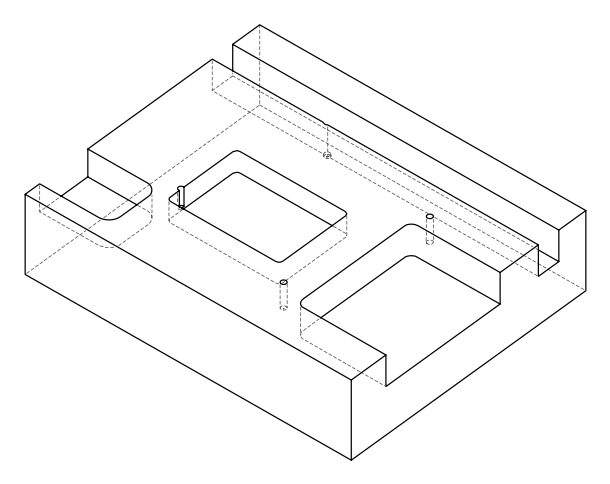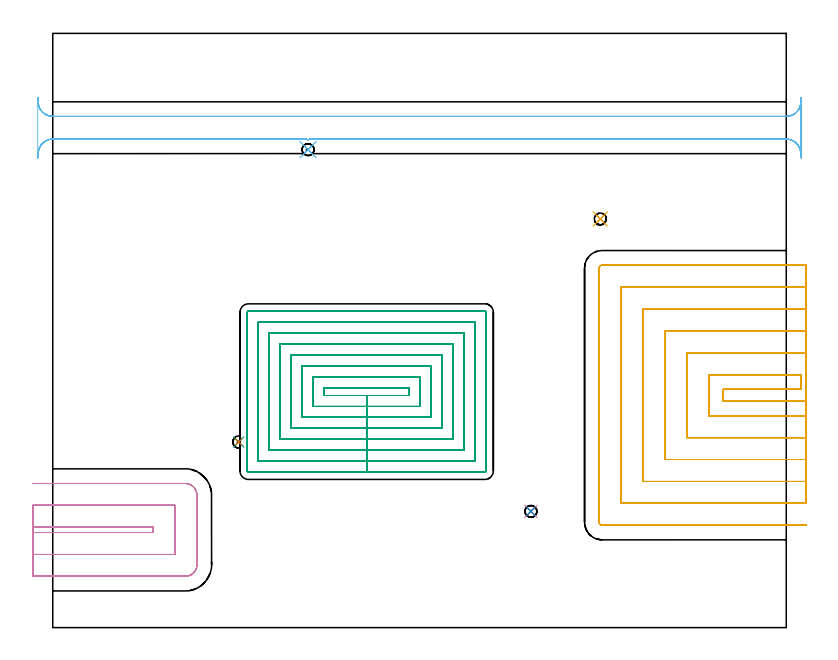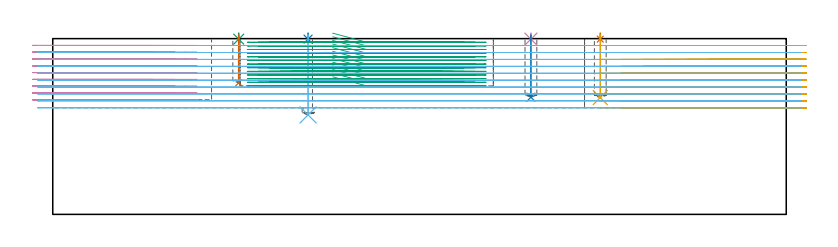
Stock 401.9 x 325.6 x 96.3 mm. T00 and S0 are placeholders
(PLAN: 12 operations, 3 tool changes, 139.1 min)
(1 SPOT_DRILL | STEP1POCKET | NXT0321_9005460120000 | 0.03 min | 1 mm3)
(2 SPOT_DRILL_1 | STEP1POCKET_1 | NXT0321_9005460120000 | 0.03 min | 1 mm3)
(3 SPOT_DRILL_2 | STEP1POCKET_2 | NXT0321_9005460120000 | 0.03 min | 14 mm3)
(4 SPOT_DRILL_3 | STEP1POCKET_3 | NXT0321_9005460120000 | 0.03 min | 47 mm3)
(5 DRILL_BLIND_HOLE_INTO_CENTER | STEP1POCKET | NXT0301_036 | 0.14 min | 972 mm3)
(6 DRILL_BLIND_HOLE_INTO_CENTER_1 | STEP1POCKET_1 | NXT0301_036 | 0.18 min | 1347 mm3)
(7 DRILL_BLIND_HOLE_INTO_CENTER_2 | STEP1POCKET_2 | NXT0301_036 | 0.11 min | 767 mm3)
(8 DRILL_BLIND_HOLE_INTO_CENTER_3 | STEP1POCKET_3 | NXT0301_036 | 0.14 min | 1029 mm3)
(9 MILL_RECTANGULAR_POCKET | POCKET_RECTANGULAR_STRAIGHT | NXT0201_009 | Follow Part, ap 2, ae 75% | 58.31 min | 345109 mm3)
(10 MILL_SLOT | SLOT_PARTIAL_RECTANGULAR | NXT0201_012 | Follow Part, ap 4, ae 75% | 12.07 min | 192008 mm3)
(11 MILL_SLOT_1 | SLOT_PARTIAL_RECTANGULAR_1 | NXT0201_012 | Follow Part, ap 4, ae 75% | 49.19 min | 662357 mm3)
(12 MILL_RECTANGULAR_SLOT | SLOT_RECTANGULAR | NXT0201_012 | Follow Part, ap 4, ae 75% | 18.9 min | 431473 mm3)
(TOOL NXT0321_9005460120000 | NC Spot Drill, 142deg, 12mm, Carbide, Uncoated | D12 PA142 FL30 Z2)
(TOOL NXT0301_036 | Carbide Drill 6.5mm [860.1-0650-033A1-MM 2214] | D6.5 PA140 FL53 Z2)
(TOOL NXT0201_009 | ENDMILL 8mm [2P460-0800-NA 1630] | D8 FL26 Z6)
(TOOL NXT0201_012 | ENDMILL 16mm [2P460-1600-NA 1630] | D16 FL38 Z6)
(OP 1 SPOT_DRILL)
G17 G21 G94 G90
T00 M6
G54
G17 G0 G90 X300. Y223.9 S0 M3
G43 Z106.3 H0
G94 G81 G98 Z96.02 F250. R99.3
G80
M5
M2
(OP 2 SPOT_DRILL_1)
G17 G21 G94 G90
T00 M6
G54
G17 G0 G90 X139.9 Y261.9 S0 M3
G43 Z106.3 H0
G94 G81 G98 Z96.02 F250. R99.3
G80
M5
M2
(OP 3 SPOT_DRILL_2)
G17 G21 G94 G90
T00 M6
G54
G17 G0 G90 X101.9 Y101.7 S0 M3
G43 Z106.3 H0
G94 G81 G98 Z96.02 F250. R99.3
G80
M5
M2
(OP 4 SPOT_DRILL_3)
G17 G21 G94 G90
T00 M6
G54
G17 G0 G90 X262. Y63.7 S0 M3
G43 Z106.3 H0
G94 G81 G98 Z96.02 F250. R99.3
G80
M5
M2
(OP 5 DRILL_BLIND_HOLE_INTO_CENTER)
G17 G21 G94 G90
T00 M6
G54
G17 G0 G90 X300. Y223.9 S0 M3
G43 Z106.3 H1
G94 G81 G98 Z64. F250. R98.3
G80
M5
M2
(OP 6 DRILL_BLIND_HOLE_INTO_CENTER_1)
G17 G21 G94 G90
T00 M6
G54
G17 G0 G90 X139.9 Y261.9 S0 M3
G43 Z106.3 H1
G94 G81 G98 Z54.5 F250. R98.3
G80
M5
M2
(OP 7 DRILL_BLIND_HOLE_INTO_CENTER_2)
G17 G21 G94 G90
T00 M6
G54
G17 G0 G90 X101.9 Y101.7 S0 M3
G43 Z106.3 H1
G94 G81 G98 Z72.1 F250. R98.3
G80
M5
M2
(OP 8 DRILL_BLIND_HOLE_INTO_CENTER_3)
G17 G21 G94 G90
T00 M6
G54
G17 G0 G90 X262. Y63.7 S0 M3
G43 Z106.3 H1
G94 G81 G98 Z64.2 F250. R98.3
G80
M5
M2
(OP 9 MILL_RECTANGULAR_POCKET)
G17 G21 G94 G90
T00 M6
G54
G17 G0 G90 X153.368 Y127.2 S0 M3
G43 Z106.3 H1
Z99.3
G94 G1 X172. Z94.308 F250.
X195.4 F500.
Y131.4
X148.6
Y127.2
X172.
Y121.2
X201.4
Y137.4
X142.6
Y121.2
X172.
Y115.2
X207.4
Y143.4
X136.6
Y115.2
X172.
Y109.2
X213.4
Y149.4
X130.6
Y109.2
X172.
Y103.2
X219.4
Y155.4
X124.6
Y103.2
X172.
Y97.2
X225.4
Y161.4
X118.6
Y97.2
X172.
Y91.2
X231.4
Y167.4
X112.6
Y91.2
X172.
Y85.2
X236.8
G3 X237.4 Y85.8 R0.6
G1 Y172.8
G3 X236.8 Y173.4 R0.6
G1 X107.2
G3 X106.6 Y172.8 R0.6
G1 Y85.8
G3 X107.2 Y85.2 R0.6
G1 X172.
X173.
G0 X153.368 Y127.2 Z97.308
G1 X172. Z92.315 F250.
X195.4 F500.
Y131.4
X148.6
Y127.2
X172.
Y121.2
X201.4
Y137.4
X142.6
Y121.2
X172.
Y115.2
X207.4
Y143.4
X136.6
Y115.2
X172.
Y109.2
X213.4
Y149.4
X130.6
Y109.2
X172.
Y103.2
X219.4
Y155.4
X124.6
Y103.2
X172.
Y97.2
X225.4
Y161.4
X118.6
Y97.2
X172.
Y91.2
X231.4
Y167.4
X112.6
Y91.2
X172.
Y85.2
X236.8
G3 X237.4 Y85.8 R0.6
G1 Y172.8
G3 X236.8 Y173.4 R0.6
G1 X107.2
G3 X106.6 Y172.8 R0.6
G1 Y85.8
G3 X107.2 Y85.2 R0.6
G1 X172.
X173.
G0 X153.368 Y127.2 Z95.315
G1 X172. Z90.323 F250.
X195.4 F500.
Y131.4
X148.6
Y127.2
X172.
Y121.2
X201.4
Y137.4
X142.6
Y121.2
X172.
Y115.2
X207.4
Y143.4
X136.6
Y115.2
X172.
Y109.2
X213.4
Y149.4
X130.6
Y109.2
X172.
Y103.2
X219.4
Y155.4
X124.6
Y103.2
X172.
Y97.2
X225.4
Y161.4
X118.6
Y97.2
X172.
Y91.2
X231.4
Y167.4
X112.6
Y91.2
X172.
Y85.2
X236.8
G3 X237.4 Y85.8 R0.6
G1 Y172.8
G3 X236.8 Y173.4 R0.6
G1 X107.2
G3 X106.6 Y172.8 R0.6
G1 Y85.8
G3 X107.2 Y85.2 R0.6
G1 X172.
X173.
G0 X153.368 Y127.2 Z93.323
G1 X172. Z88.331 F250.
X195.4 F500.
Y131.4
X148.6
Y127.2
X172.
Y121.2
X201.4
Y137.4
X142.6
Y121.2
X172.
Y115.2
X207.4
Y143.4
X136.6
Y115.2
X172.
Y109.2
X213.4
Y149.4
X130.6
Y109.2
X172.
Y103.2
X219.4
Y155.4
X124.6
Y103.2
X172.
Y97.2
X225.4
Y161.4
X118.6
Y97.2
X172.
Y91.2
X231.4
Y167.4
X112.6
Y91.2
X172.
Y85.2
X236.8
G3 X237.4 Y85.8 R0.6
G1 Y172.8
G3 X236.8 Y173.4 R0.6
G1 X107.2
G3 X106.6 Y172.8 R0.6
G1 Y85.8
G3 X107.2 Y85.2 R0.6
G1 X172.
X173.
G0 X153.368 Y127.2 Z91.331
G1 X172. Z86.338 F250.
X195.4 F500.
Y131.4
X148.6
Y127.2
X172.
Y121.2
X201.4
Y137.4
X142.6
Y121.2
X172.
Y115.2
X207.4
Y143.4
X136.6
Y115.2
X172.
Y109.2
X213.4
Y149.4
X130.6
Y109.2
X172.
Y103.2
X219.4
Y155.4
X124.6
Y103.2
X172.
Y97.2
X225.4
Y161.4
X118.6
Y97.2
X172.
Y91.2
X231.4
Y167.4
X112.6
Y91.2
X172.
Y85.2
X236.8
G3 X237.4 Y85.8 R0.6
G1 Y172.8
G3 X236.8 Y173.4 R0.6
G1 X107.2
G3 X106.6 Y172.8 R0.6
G1 Y85.8
G3 X107.2 Y85.2 R0.6
G1 X172.
X173.
G0 X153.368 Y127.2 Z89.338
G1 X172. Z84.346 F250.
X195.4 F500.
Y131.4
X148.6
Y127.2
X172.
Y121.2
X201.4
Y137.4
X142.6
Y121.2
X172.
Y115.2
X207.4
Y143.4
X136.6
Y115.2
X172.
Y109.2
X213.4
Y149.4
X130.6
Y109.2
X172.
Y103.2
X219.4
Y155.4
X124.6
Y103.2
X172.
Y97.2
X225.4
Y161.4
X118.6
Y97.2
X172.
Y91.2
X231.4
Y167.4
X112.6
Y91.2
X172.
Y85.2
X236.8
G3 X237.4 Y85.8 R0.6
G1 Y172.8
G3 X236.8 Y173.4 R0.6
G1 X107.2
G3 X106.6 Y172.8 R0.6
G1 Y85.8
G3 X107.2 Y85.2 R0.6
G1 X172.
X173.
G0 X153.368 Y127.2 Z87.346
G1 X172. Z82.354 F250.
X195.4 F500.
Y131.4
X148.6
Y127.2
X172.
Y121.2
X201.4
Y137.4
X142.6
Y121.2
X172.
Y115.2
X207.4
Y143.4
X136.6
Y115.2
X172.
Y109.2
X213.4
Y149.4
X130.6
Y109.2
X172.
Y103.2
X219.4
Y155.4
X124.6
Y103.2
X172.
Y97.2
X225.4
Y161.4
X118.6
Y97.2
X172.
Y91.2
X231.4
Y167.4
X112.6
Y91.2
X172.
Y85.2
X236.8
G3 X237.4 Y85.8 R0.6
G1 Y172.8
G3 X236.8 Y173.4 R0.6
G1 X107.2
G3 X106.6 Y172.8 R0.6
G1 Y85.8
G3 X107.2 Y85.2 R0.6
G1 X172.
X173.
G0 X153.368 Y127.2 Z85.354
G1 X172. Z80.361 F250.
X195.4 F500.
Y131.4
X148.6
Y127.2
X172.
Y121.2
X201.4
Y137.4
X142.6
Y121.2
X172.
Y115.2
X207.4
Y143.4
X136.6
Y115.2
X172.
Y109.2
X213.4
Y149.4
X130.6
Y109.2
X172.
Y103.2
X219.4
Y155.4
X124.6
Y103.2
X172.
Y97.2
X225.4
Y161.4
X118.6
Y97.2
X172.
Y91.2
X231.4
Y167.4
X112.6
Y91.2
X172.
Y85.2
X236.8
G3 X237.4 Y85.8 R0.6
G1 Y172.8
G3 X236.8 Y173.4 R0.6
G1 X107.2
G3 X106.6 Y172.8 R0.6
G1 Y85.8
G3 X107.2 Y85.2 R0.6
G1 X172.
X173.
G0 X153.368 Y127.2 Z83.361
G1 X172. Z78.369 F250.
X195.4 F500.
Y131.4
X148.6
Y127.2
X172.
Y121.2
X201.4
Y137.4
X142.6
Y121.2
X172.
Y115.2
X207.4
Y143.4
X136.6
Y115.2
X172.
Y109.2
X213.4
Y149.4
X130.6
Y109.2
X172.
Y103.2
X219.4
Y155.4
X124.6
Y103.2
X172.
Y97.2
X225.4
Y161.4
X118.6
Y97.2
X172.
Y91.2
X231.4
Y167.4
X112.6
Y91.2
X172.
Y85.2
X236.8
G3 X237.4 Y85.8 R0.6
G1 Y172.8
G3 X236.8 Y173.4 R0.6
G1 X107.2
G3 X106.6 Y172.8 R0.6
G1 Y85.8
G3 X107.2 Y85.2 R0.6
G1 X172.
X173.
G0 X153.368 Y127.2 Z81.369
G1 X172. Z76.377 F250.
X195.4 F500.
Y131.4
X148.6
Y127.2
X172.
Y121.2
X201.4
Y137.4
X142.6
Y121.2
X172.
Y115.2
X207.4
Y143.4
X136.6
Y115.2
X172.
Y109.2
X213.4
Y149.4
X130.6
Y109.2
X172.
Y103.2
X219.4
Y155.4
X124.6
Y103.2
X172.
Y97.2
X225.4
Y161.4
X118.6
Y97.2
X172.
Y91.2
X231.4
Y167.4
X112.6
Y91.2
X172.
Y85.2
X236.8
G3 X237.4 Y85.8 R0.6
G1 Y172.8
G3 X236.8 Y173.4 R0.6
G1 X107.2
G3 X106.6 Y172.8 R0.6
G1 Y85.8
G3 X107.2 Y85.2 R0.6
G1 X172.
X173.
G0 X153.368 Y127.2 Z79.377
G1 X172. Z74.385 F250.
X195.4 F500.
Y131.4
X148.6
Y127.2
X172.
Y121.2
X201.4
Y137.4
X142.6
Y121.2
X172.
Y115.2
X207.4
Y143.4
X136.6
Y115.2
X172.
Y109.2
X213.4
Y149.4
X130.6
Y109.2
X172.
Y103.2
X219.4
Y155.4
X124.6
Y103.2
X172.
Y97.2
X225.4
Y161.4
X118.6
Y97.2
X172.
Y91.2
X231.4
Y167.4
X112.6
Y91.2
X172.
Y85.2
X236.8
G3 X237.4 Y85.8 R0.6
G1 Y172.8
G3 X236.8 Y173.4 R0.6
G1 X107.2
G3 X106.6 Y172.8 R0.6
G1 Y85.8
G3 X107.2 Y85.2 R0.6
G1 X172.
X173.
G0 X153.368 Y127.2 Z77.385
G1 X172. Z72.392 F250.
X195.4 F500.
Y131.4
X148.6
Y127.2
X172.
Y121.2
X201.4
Y137.4
X142.6
Y121.2
X172.
Y115.2
X207.4
Y143.4
X136.6
Y115.2
X172.
Y109.2
X213.4
Y149.4
X130.6
Y109.2
X172.
Y103.2
X219.4
Y155.4
X124.6
Y103.2
X172.
Y97.2
X225.4
Y161.4
X118.6
Y97.2
X172.
Y91.2
X231.4
Y167.4
X112.6
Y91.2
X172.
Y85.2
X236.8
G3 X237.4 Y85.8 R0.6
G1 Y172.8
G3 X236.8 Y173.4 R0.6
G1 X107.2
G3 X106.6 Y172.8 R0.6
G1 Y85.8
G3 X107.2 Y85.2 R0.6
G1 X172.
X173.
G0 X153.368 Y127.2 Z75.392
G1 X172. Z70.4 F250.
X195.4 F500.
Y131.4
X148.6
Y127.2
X172.
Y121.2
X201.4
Y137.4
X142.6
Y121.2
X172.
Y115.2
X207.4
Y143.4
X136.6
Y115.2
X172.
Y109.2
X213.4
Y149.4
X130.6
Y109.2
X172.
Y103.2
X219.4
Y155.4
X124.6
Y103.2
X172.
Y97.2
X225.4
Y161.4
X118.6
Y97.2
X172.
Y91.2
X231.4
Y167.4
X112.6
Y91.2
X172.
Y85.2
X236.8
G3 X237.4 Y85.8 R0.6
G1 Y172.8
G3 X236.8 Y173.4 R0.6
G1 X107.2
G3 X106.6 Y172.8 R0.6
G1 Y85.8
G3 X107.2 Y85.2 R0.6
G1 X172.
X173.
G0 Z106.3
M5
M2
(OP 10 MILL_SLOT)
G17 G21 G94 G90
T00 M6
G54
G17 G0 G90 X-11. Y52.1 S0 M3
G43 Z106.3 H1
Z92.578
G94 G1 X-8. F250.
X55. F500.
Y55.
X-8.
X-11. F250.
Y40.1
X-8.
X67. F500.
Y67.
X-8.
X-11. F250.
Y28.1
X-8.
X72.6 F500.
G3 X79. Y34.5 R6.4
G1 Y72.6
G3 X72.6 Y79. R6.4
G1 X-8.
X-11. F250.
G0 Y52.1 Z88.855
G1 X-8.
X55. F500.
Y55.
X-8.
X-11. F250.
Y40.1
X-8.
X67. F500.
Y67.
X-8.
X-11. F250.
Y28.1
X-8.
X72.6 F500.
G3 X79. Y34.5 R6.4
G1 Y72.6
G3 X72.6 Y79. R6.4
G1 X-8.
X-11. F250.
G0 Y52.1 Z85.133
G1 X-8.
X55. F500.
Y55.
X-8.
X-11. F250.
Y40.1
X-8.
X67. F500.
Y67.
X-8.
X-11. F250.
Y28.1
X-8.
X72.6 F500.
G3 X79. Y34.5 R6.4
G1 Y72.6
G3 X72.6 Y79. R6.4
G1 X-8.
X-11. F250.
G0 Y52.1 Z81.411
G1 X-8.
X55. F500.
Y55.
X-8.
X-11. F250.
Y40.1
X-8.
X67. F500.
Y67.
X-8.
X-11. F250.
Y28.1
X-8.
X72.6 F500.
G3 X79. Y34.5 R6.4
G1 Y72.6
G3 X72.6 Y79. R6.4
G1 X-8.
X-11. F250.
G0 Y52.1 Z77.689
G1 X-8.
X55. F500.
Y55.
X-8.
X-11. F250.
Y40.1
X-8.
X67. F500.
Y67.
X-8.
X-11. F250.
Y28.1
X-8.
X72.6 F500.
G3 X79. Y34.5 R6.4
G1 Y72.6
G3 X72.6 Y79. R6.4
G1 X-8.
X-11. F250.
G0 Y52.1 Z73.967
G1 X-8.
X55. F500.
Y55.
X-8.
X-11. F250.
Y40.1
X-8.
X67. F500.
Y67.
X-8.
X-11. F250.
Y28.1
X-8.
X72.6 F500.
G3 X79. Y34.5 R6.4
G1 Y72.6
G3 X72.6 Y79. R6.4
G1 X-8.
X-11. F250.
G0 Y52.1 Z70.244
G1 X-8.
X55. F500.
Y55.
X-8.
X-11. F250.
Y40.1
X-8.
X67. F500.
Y67.
X-8.
X-11. F250.
Y28.1
X-8.
X72.6 F500.
G3 X79. Y34.5 R6.4
G1 Y72.6
G3 X72.6 Y79. R6.4
G1 X-8.
X-11. F250.
G0 Y52.1 Z66.522
G1 X-8.
X55. F500.
Y55.
X-8.
X-11. F250.
Y40.1
X-8.
X67. F500.
Y67.
X-8.
X-11. F250.
Y28.1
X-8.
X72.6 F500.
G3 X79. Y34.5 R6.4
G1 Y72.6
G3 X72.6 Y79. R6.4
G1 X-8.
X-11. F250.
G0 Y52.1 Z62.8
G1 X-8.
X55. F500.
Y55.
X-8.
X-11. F250.
Y40.1
X-8.
X67. F500.
Y67.
X-8.
X-11. F250.
Y28.1
X-8.
X72.6 F500.
G3 X79. Y34.5 R6.4
G1 Y72.6
G3 X72.6 Y79. R6.4
G1 X-8.
X-11. F250.
G0 Z106.3
M5
M2
(OP 11 MILL_SLOT_1)
G17 G21 G94 G90
T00 M6
G54
G17 G0 G90 X412.9 Y124.1 S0 M3
G43 Z106.3 H1
Z92.51
G94 G1 X409.9 F250.
X367.4 F500.
Y130.6
X409.9
Y138.6
X359.4
Y116.1
X409.9
X412.9 F250.
Y150.6
X409.9
X347.4 F500.
Y104.1
X409.9
X412.9 F250.
Y162.6
X409.9
X335.4 F500.
Y92.1
X409.9
X412.9 F250.
Y174.6
X409.9
X323.4 F500.
Y80.1
X409.9
X412.9 F250.
Y186.6
X409.9
X311.4 F500.
Y68.1
X409.9
X412.9 F250.
Y198.6
X409.9
X301. F500.
G3 X299.4 Y197. R1.6
G1 Y57.7
G3 X301. Y56.1 R1.6
G1 X409.9
X412.9 F250.
G0 Y124.1 Z88.72
G1 X409.9
X367.4 F500.
Y130.6
X409.9
Y138.6
X359.4
Y116.1
X409.9
X412.9 F250.
Y150.6
X409.9
X347.4 F500.
Y104.1
X409.9
X412.9 F250.
Y162.6
X409.9
X335.4 F500.
Y92.1
X409.9
X412.9 F250.
Y174.6
X409.9
X323.4 F500.
Y80.1
X409.9
X412.9 F250.
Y186.6
X409.9
X311.4 F500.
Y68.1
X409.9
X412.9 F250.
Y198.6
X409.9
X301. F500.
G3 X299.4 Y197. R1.6
G1 Y57.7
G3 X301. Y56.1 R1.6
G1 X409.9
X412.9 F250.
G0 Y124.1 Z84.93
G1 X409.9
X367.4 F500.
Y130.6
X409.9
Y138.6
X359.4
Y116.1
X409.9
X412.9 F250.
Y150.6
X409.9
X347.4 F500.
Y104.1
X409.9
X412.9 F250.
Y162.6
X409.9
X335.4 F500.
Y92.1
X409.9
X412.9 F250.
Y174.6
X409.9
X323.4 F500.
Y80.1
X409.9
X412.9 F250.
Y186.6
X409.9
X311.4 F500.
Y68.1
X409.9
X412.9 F250.
Y198.6
X409.9
X301. F500.
G3 X299.4 Y197. R1.6
G1 Y57.7
G3 X301. Y56.1 R1.6
G1 X409.9
X412.9 F250.
G0 Y124.1 Z81.14
G1 X409.9
X367.4 F500.
Y130.6
X409.9
Y138.6
X359.4
Y116.1
X409.9
X412.9 F250.
Y150.6
X409.9
X347.4 F500.
Y104.1
X409.9
X412.9 F250.
Y162.6
X409.9
X335.4 F500.
Y92.1
X409.9
X412.9 F250.
Y174.6
X409.9
X323.4 F500.
Y80.1
X409.9
X412.9 F250.
Y186.6
X409.9
X311.4 F500.
Y68.1
X409.9
X412.9 F250.
Y198.6
X409.9
X301. F500.
G3 X299.4 Y197. R1.6
G1 Y57.7
G3 X301. Y56.1 R1.6
G1 X409.9
X412.9 F250.
G0 Y124.1 Z77.35
G1 X409.9
X367.4 F500.
Y130.6
X409.9
Y138.6
X359.4
Y116.1
X409.9
X412.9 F250.
Y150.6
X409.9
X347.4 F500.
Y104.1
X409.9
X412.9 F250.
Y162.6
X409.9
X335.4 F500.
Y92.1
X409.9
X412.9 F250.
Y174.6
X409.9
X323.4 F500.
Y80.1
X409.9
X412.9 F250.
Y186.6
X409.9
X311.4 F500.
Y68.1
X409.9
X412.9 F250.
Y198.6
X409.9
X301. F500.
G3 X299.4 Y197. R1.6
G1 Y57.7
G3 X301. Y56.1 R1.6
G1 X409.9
X412.9 F250.
G0 Y124.1 Z73.56
G1 X409.9
X367.4 F500.
Y130.6
X409.9
Y138.6
X359.4
Y116.1
X409.9
X412.9 F250.
Y150.6
X409.9
X347.4 F500.
Y104.1
X409.9
X412.9 F250.
Y162.6
X409.9
X335.4 F500.
Y92.1
X409.9
X412.9 F250.
Y174.6
X409.9
X323.4 F500.
Y80.1
X409.9
X412.9 F250.
Y186.6
X409.9
X311.4 F500.
Y68.1
X409.9
X412.9 F250.
Y198.6
X409.9
X301. F500.
G3 X299.4 Y197. R1.6
G1 Y57.7
G3 X301. Y56.1 R1.6
G1 X409.9
X412.9 F250.
G0 Y124.1 Z69.77
G1 X409.9
X367.4 F500.
Y130.6
X409.9
Y138.6
X359.4
Y116.1
X409.9
X412.9 F250.
Y150.6
X409.9
X347.4 F500.
Y104.1
X409.9
X412.9 F250.
Y162.6
X409.9
X335.4 F500.
Y92.1
X409.9
X412.9 F250.
Y174.6
X409.9
X323.4 F500.
Y80.1
X409.9
X412.9 F250.
Y186.6
X409.9
X311.4 F500.
Y68.1
X409.9
X412.9 F250.
Y198.6
X409.9
X301. F500.
G3 X299.4 Y197. R1.6
G1 Y57.7
G3 X301. Y56.1 R1.6
G1 X409.9
X412.9 F250.
G0 Y124.1 Z65.98
G1 X409.9
X367.4 F500.
Y130.6
X409.9
Y138.6
X359.4
Y116.1
X409.9
X412.9 F250.
Y150.6
X409.9
X347.4 F500.
Y104.1
X409.9
X412.9 F250.
Y162.6
X409.9
X335.4 F500.
Y92.1
X409.9
X412.9 F250.
Y174.6
X409.9
X323.4 F500.
Y80.1
X409.9
X412.9 F250.
Y186.6
X409.9
X311.4 F500.
Y68.1
X409.9
X412.9 F250.
Y198.6
X409.9
X301. F500.
G3 X299.4 Y197. R1.6
G1 Y57.7
G3 X301. Y56.1 R1.6
G1 X409.9
X412.9 F250.
G0 Y124.1 Z62.19
G1 X409.9
X367.4 F500.
Y130.6
X409.9
Y138.6
X359.4
Y116.1
X409.9
X412.9 F250.
Y150.6
X409.9
X347.4 F500.
Y104.1
X409.9
X412.9 F250.
Y162.6
X409.9
X335.4 F500.
Y92.1
X409.9
X412.9 F250.
Y174.6
X409.9
X323.4 F500.
Y80.1
X409.9
X412.9 F250.
Y186.6
X409.9
X311.4 F500.
Y68.1
X409.9
X412.9 F250.
Y198.6
X409.9
X301. F500.
G3 X299.4 Y197. R1.6
G1 Y57.7
G3 X301. Y56.1 R1.6
G1 X409.9
X412.9 F250.
G0 Y124.1 Z58.4
G1 X409.9
X367.4 F500.
Y130.6
X409.9
Y138.6
X359.4
Y116.1
X409.9
X412.9 F250.
Y150.6
X409.9
X347.4 F500.
Y104.1
X409.9
X412.9 F250.
Y162.6
X409.9
X335.4 F500.
Y92.1
X409.9
X412.9 F250.
Y174.6
X409.9
X323.4 F500.
Y80.1
X409.9
X412.9 F250.
Y186.6
X409.9
X311.4 F500.
Y68.1
X409.9
X412.9 F250.
Y198.6
X409.9
X301. F500.
G3 X299.4 Y197. R1.6
G1 Y57.7
G3 X301. Y56.1 R1.6
G1 X409.9
X412.9 F250.
G0 Z106.3
M5
M2
(OP 12 MILL_RECTANGULAR_SLOT)
G17 G21 G94 G90
T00 M6
G54
G17 G0 G90 X410.13 Y290.397 S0 M3
G43 Z106.3 H1
Z92.51
G94 G1 X409.87 Y287.408 F250.
G2 X401.9 Y280.1 R8. F500.
G1 X0.
G2 X-7.97 Y287.408 R8.
G1 X-8.23 Y290.397 F250.
Y257.403
X-7.97 Y260.392
G2 X0. Y267.7 R8. F500.
G1 X137.508
G2 X139.9 Y267.334 R8.
X142.292 Y267.7 R8.
G1 X401.9
G2 X409.87 Y260.392 R8.
G1 X410.13 Y257.403 F250.
G0 Z106.3
X-8.23
Z88.72
G1 X-7.97 Y260.392
G2 X0. Y267.7 R8. F500.
G1 X137.508
G2 X139.9 Y267.334 R8.
X142.292 Y267.7 R8.
G1 X401.9
G2 X409.87 Y260.392 R8.
G1 X410.13 Y257.403 F250.
Y290.397
X409.87 Y287.408
G2 X401.9 Y280.1 R8. F500.
G1 X0.
G2 X-7.97 Y287.408 R8.
G1 X-8.23 Y290.397 F250.
G0 Y257.403 Z84.93
G1 X-7.97 Y260.392
G2 X0. Y267.7 R8. F500.
G1 X137.508
G2 X139.9 Y267.334 R8.
X142.292 Y267.7 R8.
G1 X401.9
G2 X409.87 Y260.392 R8.
G1 X410.13 Y257.403 F250.
Y290.397
X409.87 Y287.408
G2 X401.9 Y280.1 R8. F500.
G1 X0.
G2 X-7.97 Y287.408 R8.
G1 X-8.23 Y290.397 F250.
G0 Y257.403 Z81.14
G1 X-7.97 Y260.392
G2 X0. Y267.7 R8. F500.
G1 X137.508
G2 X139.9 Y267.334 R8.
X142.292 Y267.7 R8.
G1 X401.9
G2 X409.87 Y260.392 R8.
G1 X410.13 Y257.403 F250.
Y290.397
X409.87 Y287.408
G2 X401.9 Y280.1 R8. F500.
G1 X0.
G2 X-7.97 Y287.408 R8.
G1 X-8.23 Y290.397 F250.
G0 Y257.403 Z77.35
G1 X-7.97 Y260.392
G2 X0. Y267.7 R8. F500.
G1 X137.508
G2 X139.9 Y267.334 R8.
X142.292 Y267.7 R8.
G1 X401.9
G2 X409.87 Y260.392 R8.
G1 X410.13 Y257.403 F250.
Y290.397
X409.87 Y287.408
G2 X401.9 Y280.1 R8. F500.
G1 X0.
G2 X-7.97 Y287.408 R8.
G1 X-8.23 Y290.397 F250.
G0 Y257.403 Z73.56
G1 X-7.97 Y260.392
G2 X0. Y267.7 R8. F500.
G1 X137.508
G2 X139.9 Y267.334 R8.
X142.292 Y267.7 R8.
G1 X401.9
G2 X409.87 Y260.392 R8.
G1 X410.13 Y257.403 F250.
Y290.397
X409.87 Y287.408
G2 X401.9 Y280.1 R8. F500.
G1 X0.
G2 X-7.97 Y287.408 R8.
G1 X-8.23 Y290.397 F250.
G0 Y257.403 Z69.77
G1 X-7.97 Y260.392
G2 X0. Y267.7 R8. F500.
G1 X137.508
G2 X139.9 Y267.334 R8.
X142.292 Y267.7 R8.
G1 X401.9
G2 X409.87 Y260.392 R8.
G1 X410.13 Y257.403 F250.
Y290.397
X409.87 Y287.408
G2 X401.9 Y280.1 R8. F500.
G1 X0.
G2 X-7.97 Y287.408 R8.
G1 X-8.23 Y290.397 F250.
G0 Y257.403 Z65.98
G1 X-7.97 Y260.392
G2 X0. Y267.7 R8. F500.
G1 X137.508
G2 X139.9 Y267.334 R8.
X142.292 Y267.7 R8.
G1 X401.9
G2 X409.87 Y260.392 R8.
G1 X410.13 Y257.403 F250.
Y290.397
X409.87 Y287.408
G2 X401.9 Y280.1 R8. F500.
G1 X0.
G2 X-7.97 Y287.408 R8.
G1 X-8.23 Y290.397 F250.
G0 Y257.403 Z62.19
G1 X-7.97 Y260.392
G2 X0. Y267.7 R8. F500.
G1 X137.508
G2 X139.9 Y267.334 R8.
X142.292 Y267.7 R8.
G1 X401.9
G2 X409.87 Y260.392 R8.
G1 X410.13 Y257.403 F250.
Y290.397
X409.87 Y287.408
G2 X401.9 Y280.1 R8. F500.
G1 X0.
G2 X-7.97 Y287.408 R8.
G1 X-8.23 Y290.397 F250.
G0 Y257.403 Z58.4
G1 X-7.97 Y260.392
G2 X0. Y267.7 R8. F500.
G1 X137.508
G2 X139.9 Y267.334 R8.
X142.292 Y267.7 R8.
G1 X401.9
G2 X409.87 Y260.392 R8.
G1 X410.13 Y257.403 F250.
Y290.397
X409.87 Y287.408
G2 X401.9 Y280.1 R8. F500.
G1 X0.
G2 X-7.97 Y287.408 R8.
G1 X-8.23 Y290.397 F250.
G0 Z106.3
M5
M2
